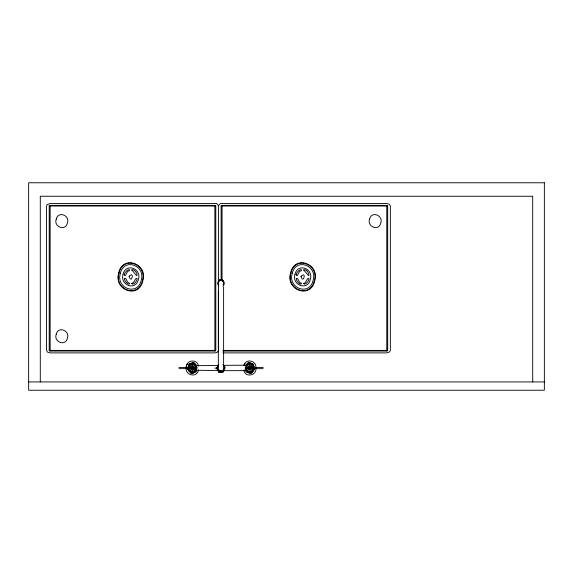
<?xml version="1.0" encoding="UTF-8"?>
<svg xmlns="http://www.w3.org/2000/svg" width="573" height="573" viewBox="0 0 573 573"><rect width="100%" height="100%" fill="white"/><g stroke="black" fill="none" stroke-linecap="round" stroke-linejoin="round"><path stroke-width="0.86" d="M248.532 367.429L245.28 367.436L245.28 368.647L263.172 368.647M186.261 367.379C185.917 359.837 197.463 358.469 198.509 366.126M196.038 368.009C196.503 373.245 188.41 373.245 188.875 368.009M253.316 368.009C253.789 373.245 245.688 373.245 246.154 368.009M256.002 368.009C256.876 375.394 245.545 378.094 243.89 370.466M49.242 350.59L49.98 351.034L50.087 350.389L214.925 350.389L215.033 351.034L215.77 350.59M215.77 205.814L215.033 205.37L214.925 206.008L50.087 206.008L49.98 205.37L49.242 205.814M387.67 205.814L386.933 205.37L386.825 206.008L221.987 206.008L221.88 205.37L221.142 205.814M196.503 369.778L195.916 372.156L191.081 373.553L187.622 369.399L188.997 363.855L193.832 362.458L196.797 366.018M217.461 366.57L217.303 367.193A4.785 4.785 0 0 0 217.36 369.134L217.618 369.757M217.375 367.214L217.532 366.584M224.329 369.528L224.48 368.905M247.959 367.544L248.331 366.656M248.231 367.615L249.355 366.254A1.354 1.354 0 0 1 250.086 366.24L250.537 366.448M190.938 367.544L192.105 366.24A1.354 1.354 0 0 1 192.836 366.254L193.28 366.484M194.154 367.229L194.24 367.544A2.457 2.457 0 0 1 194.218 368.539L193.989 369.148M194.218 368.539L193.817 369.42M218.549 281.286L218.413 281.751A3.825 3.767 0 0 0 218.334 282.238M188.13 366.663L190.215 363.511L193.617 362.996M188.997 366.935C189.513 363.01 195.4 363.01 195.916 366.935M198.509 369.886C197.32 377.944 185.33 375.816 186.189 368.009M243.89 365.545C245.38 358.29 256.317 360.245 255.93 367.379M246.275 366.935C246.791 363.01 252.686 363.01 253.194 366.935M216.687 368.475L218.578 364.056L216.78 368.496L219.208 372.522L216.78 368.496M218.678 366.555L218.392 367.451A3.531 3.531 0 0 0 218.428 368.883C218.829 371.884 223.363 371.684 223.563 368.683A3.531 3.531 0 0 0 223.52 367.257L223.184 366.383M224.229 369.506L223.606 370.616L224.086 370.122M223.105 364.278L225.218 367.651L223.427 372.099L219.108 372.5M248.095 367.25L249.284 365.939A1.597 1.597 0 0 1 250.143 365.925L250.401 366.083M251.203 368.661L250.143 369.75M190.895 366.856L190.716 367.479A2.378 2.378 0 0 0 190.702 368.446L191.976 370.065A1.547 1.547 0 0 0 192.822 370.022L193.574 369.599M193.867 368.726L192.779 369.764M218.349 351.048L217.074 352.388L214.875 352.889L50.138 352.889L47.588 352.173L46.556 350.397L46.556 206.008L47.28 204.482L50.138 203.515L216.752 203.472M387.67 350.59L386.711 351.041L222.997 351.041M223.184 284.996L223.563 282.725L222.646 281.006M243.84 365.295L245.008 363.633M217.697 365.982L218.084 365.459M250.895 368.776L250.63 369.148M250.487 369.95L251.49 368.446A2.378 2.378 0 0 0 251.475 367.479L250.917 366.355M190.945 366.892L191.275 366.355M218.757 280.849C220.161 278.077 223.993 280.011 224.193 282.582A4.355 4.312 0 0 1 224.143 284.33L223.026 286.271M195.622 371.676L196.331 370.602M245.86 365.416C247.479 361.42 253.531 362.537 254.061 366.663M253.617 370.602L251.977 372.5M218.012 365.438L218.471 364.98M218.564 365.001L217.468 367.236A4.785 4.785 0 0 0 217.525 369.17L218.327 370.867M223.771 370.659L221.923 372.07A3.109 3.109 0 0 1 220.254 372.135L217.819 370.316M245.896 365.424L248.367 362.458L253.194 363.855L254.57 369.399L251.11 373.553L246.275 372.156L245.889 370.573L246.569 371.676M191.11 366.634L191.769 366.018M187.708 363.633L186.54 365.295A4.756 4.756 0 0 0 186.246 367.422M248.789 366.269L249.298 366.004M250.465 369.291L250.086 369.485M250.709 369.743L250.215 370.065A1.597 1.597 0 0 1 249.355 370.086L248.417 369.37M219.839 204.017L218.478 205.678L217.074 204.017M191.54 366.226L192.048 365.925A1.597 1.597 0 0 1 192.908 365.939L194.104 367.25M193.108 369.327L192.729 369.499M193.345 369.786L192.836 370.079M194.691 372.5L192.456 373.195M250.895 373.016L247.5 372.5M49.98 205.37L215.033 205.37M221.88 205.37L386.933 205.37M215.033 351.034L49.98 351.034M216.222 367.887L217.833 367.866M195.178 365.66L218.37 365.502M223.527 365.33L247.579 365.194M220.333 203.472L386.775 203.515L389.325 204.232L390.356 206.008L390.356 350.397L389.633 351.922L386.775 352.889L222.933 352.889M223.019 350.397L386.825 350.389L386.933 351.034M179.02 367.436L196.911 367.436L196.911 368.647L179.02 368.647M245.28 367.436L263.172 367.436M223.527 370.659L246.684 370.652M28.65 381.933L544.35 381.933M193.66 367.429L196.911 367.436M196.066 370.258L218.37 370.559M214.954 368.153L216.658 368.181M246.655 369.8L244.979 369.542L246.619 369.836M220.046 370.932L220.856 371.125M219.853 370.989L220.261 371.125A2.371 2.371 0 0 0 220.684 371.189M192.893 366.004L193.975 366.956M191.991 370L191.067 369.313M191.296 373.016L188.581 370.602M250.422 366.018L251.253 366.892M218.642 371.29L219.108 371.655M248.961 369.564L248.589 369.205M248.825 369.843L248.03 368.525A2.378 2.378 0 0 1 248.009 367.558M222.754 281.107C220.49 278.707 217.081 282.346 218.678 284.831M194.691 363.511L196.331 365.416M223.047 364.786L223.964 365.789M218.163 370.824L218.578 371.268M250.738 366.605L251.06 367.028M193.473 366.656L193.789 367.092M218.764 286.113L217.761 284.093A4.355 4.312 0 0 1 217.812 282.339L218.922 280.405L220.798 279.581A2.944 2.915 0 0 1 222.331 279.918L223.463 281.472M224.072 366.319L223.799 365.746L224.43 366.971M217.547 369.743L217.89 370.33M248.438 368.976L248.245 368.46A2.084 2.084 0 0 1 248.202 368.181M191.096 368.919L190.888 368.11M187.98 368.009L188.13 369.349M532.711 381.933L532.711 196.253L40.289 196.253L40.289 381.933M253.617 365.416L253.617 368.009M223.613 287.044L223.613 363.533M222.038 280.87L222.045 205.972L221.121 205.893L221.114 279.982M218.456 206.008L218.456 281.766M218.456 284.437L218.456 350.397M218.334 290.898L218.334 363.418M188.581 365.416L188.581 367.143M224.337 366.949A4.785 4.785 0 0 1 224.387 368.883M221.278 372.171A3.109 3.109 0 0 1 220.72 372.192M221.672 371.018A2.292 2.292 0 0 1 220.44 371.068M251.303 368.11A2.084 2.084 0 0 1 251.275 368.389M246.648 368.36A4.169 4.169 0 0 0 246.734 368.912L247.772 370.795L249.083 371.526A2.7 2.7 0 0 0 250.537 371.497L251.819 370.702L252.793 368.776A4.169 4.169 0 0 0 252.865 368.217M246.641 367.787A4.169 4.169 0 0 1 246.705 367.229L247.343 365.71L248.961 364.507A2.7 2.7 0 0 1 250.415 364.478L252.077 365.603L252.765 367.092A4.169 4.169 0 0 1 252.851 367.651M195.543 368.36A4.169 4.169 0 0 1 195.457 368.912L194.419 370.795L193.108 371.526A2.7 2.7 0 0 1 191.654 371.497L190.372 370.702L189.398 368.776A4.169 4.169 0 0 1 189.334 368.217M195.551 367.787A4.169 4.169 0 0 0 195.486 367.229L194.849 365.71L193.23 364.507A2.7 2.7 0 0 0 191.776 364.478L190.114 365.603L189.427 367.092A4.169 4.169 0 0 0 189.341 367.651M193.989 368.181A2.084 2.084 0 0 1 193.946 368.46M221.207 372.149A3.109 3.109 0 0 1 220.648 372.171M224.387 368.217A4.785 4.785 0 0 1 224.315 368.869M49.221 205.893L49.221 350.511L50.145 350.432L50.145 205.972L49.221 205.893M214.875 350.332L215.792 350.511L215.792 205.893L214.868 205.972L214.875 350.332M386.775 350.332L387.692 350.511L387.692 205.893L386.768 205.972L386.775 350.332M118.668 273.135C113.554 290.074 138.838 299.5 142.856 280.641C147.977 263.702 122.686 254.276 118.668 273.135M118.955 273.249C113.977 289.723 138.566 298.891 142.476 280.548C147.454 264.081 122.866 254.913 118.955 273.249M120.266 273.629C115.832 288.326 137.771 296.506 141.259 280.147C145.7 265.449 123.754 257.263 120.266 273.629M123.052 274.496C119.793 285.297 135.916 291.306 138.473 279.28C141.739 268.479 125.616 262.47 123.052 274.496M124.377 274.904C125.816 278.077 126.69 269.904 129.519 270.785C130.386 267.011 123.532 272.927 124.377 274.904M124.377 278.507C123.682 280.34 129.24 286.686 129.742 283.248C126.69 283.778 126.475 276.652 124.377 278.507M129.111 276.372C131.403 284.888 134.92 270.341 129.111 276.372M131.726 269.99C133.437 271.316 135.257 274.66 136.868 275.706C138.079 273.615 133.724 268.178 131.726 269.99M131.726 283.42C132.85 286.436 137.821 280.24 137.09 278.335C134.913 277.368 134.591 283.434 131.726 283.42M290.568 273.135C285.454 290.074 310.738 299.5 314.756 280.641C319.877 263.702 294.586 254.276 290.568 273.135M290.855 273.249C285.877 289.723 310.466 298.891 314.376 280.548C319.354 264.081 294.766 254.913 290.855 273.249M292.166 273.629C287.732 288.326 309.671 296.506 313.159 280.147C317.6 265.449 295.654 257.263 292.166 273.629M294.952 274.496C291.693 285.297 307.816 291.306 310.373 279.28C313.639 268.479 297.516 262.47 294.952 274.496M296.277 274.904C297.716 278.077 298.59 269.904 301.419 270.785C302.286 267.011 295.432 272.927 296.277 274.904M296.277 278.507C295.582 280.34 301.14 286.686 301.642 283.248C298.59 283.778 298.375 276.652 296.277 278.507M301.011 276.372C303.303 284.888 306.82 270.341 301.011 276.372M303.626 269.99C305.337 271.316 307.157 274.66 308.768 275.706C309.979 273.615 305.624 268.178 303.626 269.99M303.626 283.42C304.75 286.436 309.721 280.24 308.99 278.335C306.813 277.368 306.491 283.434 303.626 283.42M189.061 364.951L188.474 369.886L191.869 372.937L195.851 371.06L196.439 366.126L193.037 363.074L189.061 364.951M56.254 219.094C53.282 226.664 65.515 231.678 67.37 223.105C70.343 215.534 58.109 210.527 56.254 219.094M56.254 334.238C53.282 341.809 65.515 346.823 67.37 338.249C70.343 330.678 58.109 325.665 56.254 334.238M369.614 219.094C366.641 226.664 378.875 231.678 380.73 223.105C383.702 215.534 371.469 210.527 369.614 219.094M248.99 367.486L248.926 367.63A1.175 1.175 0 0 0 248.94 368.41L249.427 368.955A0.774 0.774 0 0 0 249.978 368.998L250.573 368.375A1.175 1.175 0 0 0 250.566 367.594L250.072 367.049A0.774 0.774 0 0 0 249.527 367.007L248.99 367.486M191.697 367.451L191.633 367.594A1.175 1.175 0 0 0 191.618 368.375L192.22 368.998A0.774 0.774 0 0 0 192.764 368.955L193.251 368.418A1.175 1.175 0 0 0 193.266 367.63L192.664 367.014A0.774 0.774 0 0 0 192.12 367.049L191.697 367.451M249.155 363.074L245.76 366.126L246.34 371.06L250.322 372.937L253.717 369.886L253.13 364.951L249.155 363.074M544.35 182.773L28.65 182.773L28.65 390.227L544.35 390.227L544.35 182.773"/></g></svg>
